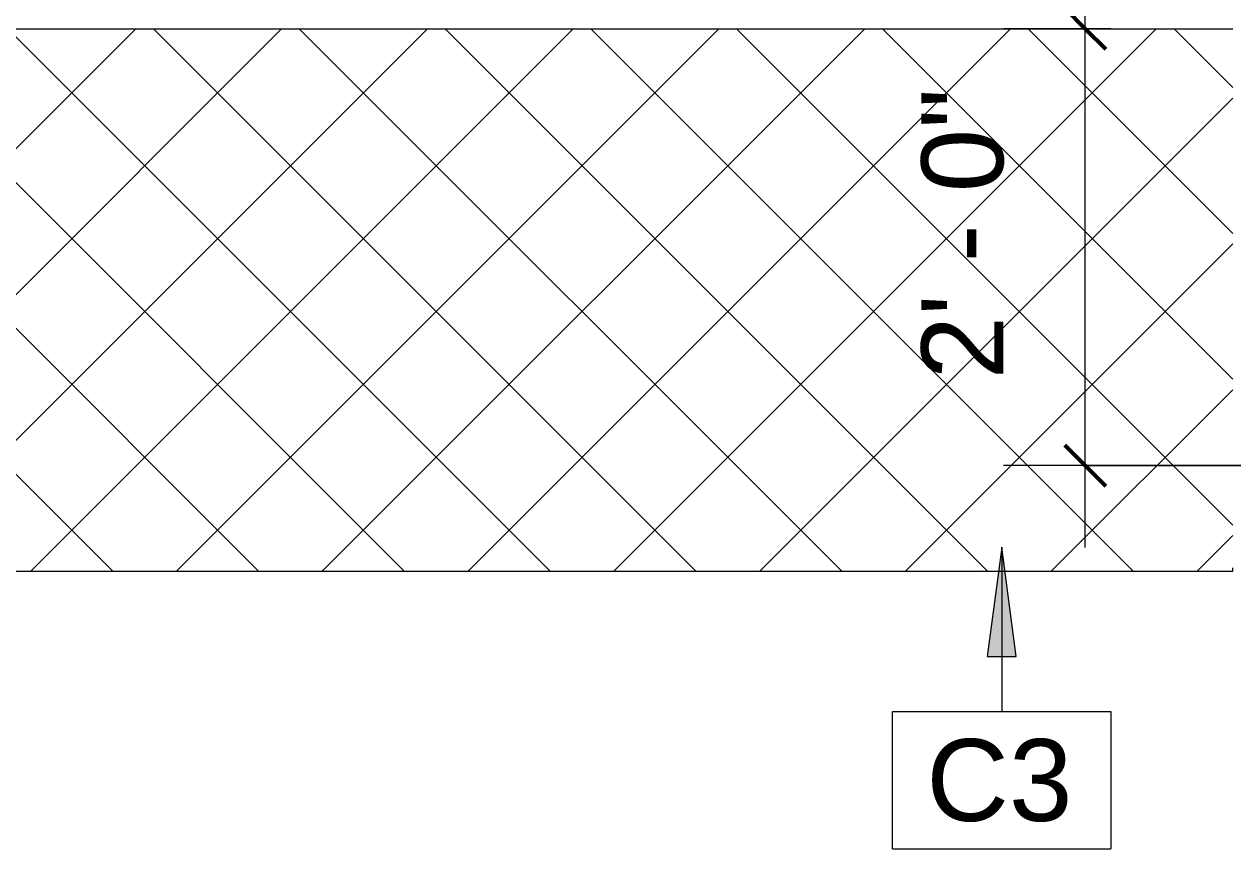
# Model space of a CAD drawing. Header units: inches. Extents: x -1287 to 1590, y -3558 to 989.
# Drawn here: x -952.8 to -886.4, y -554 to -508.7 of the extents above; entities that cross this region are included whole.
import ezdxf

# ---------------------------------------------------------------- set-up
doc = ezdxf.new("R2010")
doc.units = ezdxf.units.IN
doc.header["$MEASUREMENT"] = 0
for name, color, linetype, lineweight in [('A-ANNO-DIMS', 211, 'Continuous', 9), ('A-ANNO-DIMS-48', 211, 'Continuous', 9), ('A-ANNO-KEYN', 231, 'Continuous', 9), ('I-WALL', 2, 'Continuous', 18), ('Q-CASE', 31, 'Continuous', 9)]:
    doc.layers.add(name, color=color, linetype=linetype, lineweight=lineweight)
doc.styles.add('Arial', font='arial.ttf', dxfattribs={"height": 4.5})
doc.styles.add('Swis721 Lt BT', font='swissl.ttf', dxfattribs={"height": 4.5})
doc.dimstyles.new('OTJ_-_3_32__Linear__1_2__Tolerance', dxfattribs={"dimscale": 12, "dimtxt": 4.748918, "dimasz": 0.1875, "dimexe": 0.375, "dimexo": 0.25, "dimgap": 0.25, "dimtad": 1, "dimdec": 1, "dimrnd": 0.5, "dimzin": 3, "dimdsep": 46, "dimlunit": 4, "dimtxsty": 'Swis721 Lt BT', "dimblk1": 'OBLIQUE', "dimblk2": 'OBLIQUE', "dimsah": 1, "dimcen": 0.09, "dimdle": 0.375, "dimazin": 0, "dimtfac": 1, "dimtdec": 4, "dimtix": 1, "dimtmove": 0, "dimatfit": 3, "dimfxl": 1, "dimtvp": 1, "dimfrac": 2, "dimtolj": 1, "dimtzin": 0, "dimarcsym": 2})

# ---------------------------------------------------------------- blocks, each defined once
blk = doc.blocks.new('Desk12 - Desk-6996709-1st Floor Construction')
at = {"layer": 'Q-CASE'}
h = blk.add_hatch(dxfattribs=at)
h.set_pattern_fill('FP_7', color=256, style=0, pattern_type=2)
h.set_pattern_definition([(45, (3276.612, 997.925), (-4.006467, 4.006467), []), (135, (3276.612, 997.925), (-4.006467, -4.006467), [])])
h.paths.add_polyline_path([(2389.86, 459.123), (2390.221, 459.123), (2390.221, 488.935), (2270.668, 488.935), (2270.668, 459.123), (2336.308, 459.123)], flags=0)
for p, q in [((2270.668, 488.935), (2270.668, 459.123)), ((2270.668, 459.123), (2390.221, 459.123)), ((2390.221, 459.123), (2390.221, 459.31))]:
    blk.add_line(p, q, dxfattribs=at)
blk = doc.blocks.new('DIMBLOCK37-1st Floor Construction')
at = {"layer": 'A-ANNO-DIMS-48'}
for p, q in [((-894.502, -537.489), (-894.502, -504.489)), ((-893.093, -508.989), (-899.002, -508.989)), ((-894.502, -508.989), (-893.093, -508.989)), ((-883.766, -532.989), (-899.002, -532.989)), ((-894.502, -532.989), (-883.766, -532.989))]:
    blk.add_line(p, q, dxfattribs=at)
at = {"layer": 'A-ANNO-DIMS-48', "lineweight": 50}
for p, q in [((-894.502, -508.989), (-895.627, -507.864)), ((-894.502, -508.989), (-893.377, -510.114)), ((-894.502, -532.989), (-895.627, -531.864)), ((-894.502, -532.989), (-893.377, -534.114))]:
    blk.add_line(p, q, dxfattribs=at)
at = {"layer": 'A-ANNO-DIMS-48', "color": 0, "insert": (-903.509, -528.263), "char_height": 4.5, "width": 17.45793, "attachment_point": 1, "rotation": 90, "line_spacing_factor": 1.005062, "style": 'Swis721 Lt BT'}
blk.add_mtext('2\' - 0"', dxfattribs=at)
blk = doc.blocks.new('_Oblique')
at = {"color": 0, "linetype": 'ByBlock', "lineweight": -2}
blk.add_line((-0.5, -0.5), (0.5, 0.5), dxfattribs=at)
blk = doc.blocks.new('Keynote Tag - Keynote Number - Boxed-135510-1st Floor Construction')
at = {"layer": 'A-ANNO-KEYN'}
for p, q in [((-0.125, -0.0792), (-0.125, 0.0781)), ((-0.125, 0.0781), (0.125, 0.0781)), ((0.125, 0.0781), (0.125, -0.0792)), ((-0.125, -0.0792), (0.125, -0.0792))]:
    blk.add_line(p, q, dxfattribs=at)

msp = doc.modelspace()

# ---------------------------------------------------------------- hatches: boundary and pattern name
at = {"layer": 'A-ANNO-KEYN'}
msp.add_hatch(color=256, dxfattribs=at).paths.add_polyline_path([(-899.095, -537.473), (-899.885, -543.473), (-898.305, -543.473)], flags=0)

# ---------------------------------------------------------------- linework, layer by layer
for p, q in [((-899.095, -537.473), (-899.885, -543.473)), ((-898.305, -543.473), (-899.095, -537.473)), ((-899.095, -537.473), (-899.095, -541.782)), ((-899.095, -541.782), (-899.095, -546.495)), ((-899.885, -543.473), (-898.305, -543.473))]:
    msp.add_line(p, q, dxfattribs=at)
at = {"layer": 'I-WALL'}
msp.add_line((-1017.062, -508.989), (-886.391, -508.989), dxfattribs=at)

# ---------------------------------------------------------------- block references
at = {"layer": 'A-ANNO-KEYN', "xscale": 47.99999999999997, "yscale": 47.99999999999997, "zscale": 47.99999999999997}
msp.add_blockref('Keynote Tag - Keynote Number - Boxed-135510-1st Floor Construction', (-899.095, -550.245), dxfattribs=at)
at = {"layer": 'Q-CASE'}
msp.add_blockref('Desk12 - Desk-6996709-1st Floor Construction', (-3276.612, -997.925), dxfattribs=at)

# ---------------------------------------------------------------- texts
at = {"layer": 'A-ANNO-KEYN', "insert": (-903.238, -548.019), "char_height": 4.5, "width": 9.8475, "attachment_point": 1, "style": 'Arial'}
msp.add_mtext('C3', dxfattribs=at)

# ---------------------------------------------------------------- dimensions: what is measured, and where the dimension line sits
at = {"layer": 'A-ANNO-DIMS'}
dim = msp.add_linear_dim(base=(-894.502, -508.989), p1=(-880.766, -532.989), p2=(-896.093, -508.989), angle=90, dimstyle='OTJ_-_3_32__Linear__1_2__Tolerance', override={"dimpost": '<>', "dimfxl": 28.476608}, dxfattribs=at)
dim.commit()
dim.dimension.update_dxf_attribs({"geometry": 'DIMBLOCK37-1st Floor Construction', "text_midpoint": (-899.814, -520.989)})

doc.saveas('drawing.dxf')
